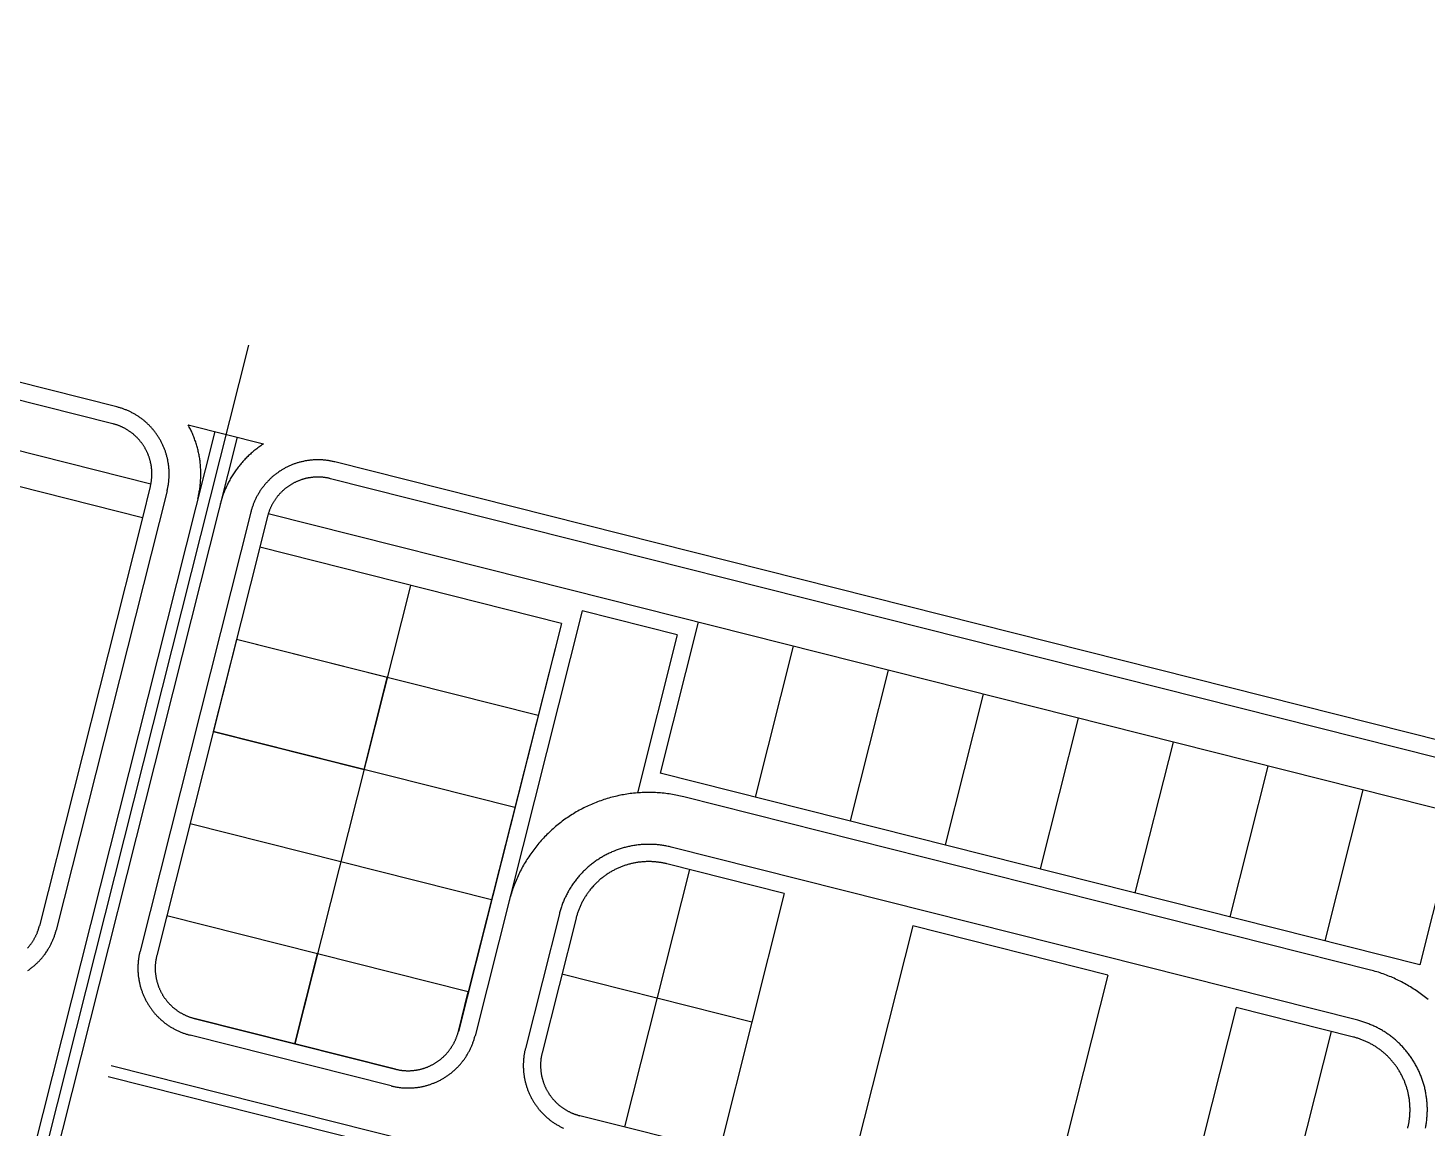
# Model space of a CAD drawing. Header units: metres. Extents: x 680594 to 684853, y 828874 to 830078.
# Drawn here: x 684480 to 684723, y 829152.8 to 829343.8 of the extents above; entities that cross this region are included whole.
import ezdxf

# ---------------------------------------------------------------- set-up
doc = ezdxf.new("R2010")
doc.units = ezdxf.units.M
doc.layers.add('PLOT_LINES', color=7, linetype='Continuous')

msp = doc.modelspace()

# ---------------------------------------------------------------- linework, layer by layer
at = {"layer": 'PLOT_LINES'}
for points in [[(684495.4, 829278.03), (684234.66, 829343.83)], [(684495.4, 829278.03), (684234.66, 829343.83)], [(684494.67, 829275.13), (684233.93, 829340.92)], [(684518.22, 829288.78), (684469.98, 829097.58)], [(684501.3, 829264.62), (684443.12, 829279.3)], [(684504.1, 829263.46), (684504.13, 829263.6), (684504.16, 829263.73), (684504.2, 829263.87), (684504.22, 829264.01), (684504.25, 829264.14), (684504.28, 829264.28), (684504.3, 829264.42), (684504.32, 829264.56), (684504.34, 829264.7), (684504.36, 829264.83), (684504.38, 829264.97), (684504.4, 829265.11), (684504.41, 829265.25), (684504.42, 829265.39), (684504.43, 829265.53), (684504.44, 829265.67), (684504.45, 829265.81), (684504.46, 829265.95), (684504.46, 829266.09), (684504.46, 829266.23), (684504.46, 829266.37), (684504.46, 829266.5), (684504.46, 829266.64), (684504.46, 829266.78), (684504.45, 829266.92), (684504.45, 829267.06), (684504.44, 829267.2), (684504.43, 829267.34), (684504.42, 829267.48), (684504.4, 829267.62), (684504.39, 829267.76), (684504.37, 829267.9), (684504.35, 829268.04), (684504.33, 829268.17), (684504.31, 829268.31), (684504.29, 829268.45), (684504.26, 829268.59), (684504.24, 829268.72), (684504.21, 829268.86), (684504.18, 829269), (684504.15, 829269.13), (684504.12, 829269.27), (684504.08, 829269.4), (684504.05, 829269.54), (684504.01, 829269.67), (684503.97, 829269.81), (684503.93, 829269.94), (684503.89, 829270.07), (684503.84, 829270.21), (684503.8, 829270.34), (684503.75, 829270.47), (684503.7, 829270.6), (684503.65, 829270.73), (684503.6, 829270.86), (684503.55, 829270.99), (684503.5, 829271.12), (684503.44, 829271.25), (684503.38, 829271.38), (684503.33, 829271.5), (684503.26, 829271.63), (684503.2, 829271.75), (684503.14, 829271.88), (684503.08, 829272), (684503.01, 829272.13), (684502.94, 829272.25), (684502.87, 829272.37), (684502.8, 829272.49), (684502.73, 829272.61), (684502.66, 829272.73), (684502.58, 829272.85), (684502.51, 829272.96), (684502.43, 829273.08), (684502.35, 829273.2), (684502.27, 829273.31), (684502.19, 829273.43), (684502.11, 829273.54), (684502.03, 829273.65), (684501.94, 829273.76), (684501.86, 829273.87), (684501.77, 829273.98), (684501.68, 829274.09), (684501.59, 829274.19), (684501.5, 829274.3), (684501.4, 829274.4), (684501.31, 829274.51), (684501.22, 829274.61), (684501.12, 829274.71), (684501.02, 829274.81), (684500.92, 829274.91), (684500.82, 829275.01), (684500.72, 829275.1), (684500.62, 829275.2), (684500.52, 829275.29), (684500.42, 829275.39), (684500.31, 829275.48), (684500.2, 829275.57), (684500.1, 829275.66), (684499.99, 829275.75), (684499.88, 829275.83), (684499.77, 829275.92), (684499.66, 829276), (684499.55, 829276.09), (684499.43, 829276.17), (684499.32, 829276.25), (684499.2, 829276.33), (684499.09, 829276.41), (684498.97, 829276.48), (684498.85, 829276.56), (684498.73, 829276.63), (684498.61, 829276.7), (684498.49, 829276.77), (684498.37, 829276.84), (684498.25, 829276.91), (684498.13, 829276.98), (684498, 829277.04), (684497.88, 829277.11), (684497.76, 829277.17), (684497.63, 829277.23), (684497.5, 829277.29), (684497.38, 829277.35), (684497.25, 829277.4), (684497.12, 829277.46), (684496.99, 829277.51), (684496.86, 829277.56), (684496.73, 829277.61), (684496.6, 829277.66), (684496.47, 829277.71), (684496.34, 829277.76), (684496.21, 829277.8), (684496.07, 829277.84), (684495.94, 829277.89), (684495.8, 829277.92), (684495.67, 829277.96), (684495.54, 829278), (684495.4, 829278.03)], [(684501.19, 829264.2), (684501.22, 829264.3), (684501.24, 829264.4), (684501.26, 829264.5), (684501.28, 829264.61), (684501.3, 829264.71), (684501.32, 829264.81), (684501.34, 829264.91), (684501.36, 829265.02), (684501.37, 829265.12), (684501.39, 829265.23), (684501.4, 829265.33), (684501.41, 829265.43), (684501.42, 829265.54), (684501.43, 829265.64), (684501.44, 829265.75), (684501.45, 829265.85), (684501.45, 829265.95), (684501.46, 829266.06), (684501.46, 829266.16), (684501.46, 829266.27), (684501.46, 829266.37), (684501.46, 829266.48), (684501.46, 829266.58), (684501.46, 829266.69), (684501.46, 829266.79), (684501.45, 829266.9), (684501.44, 829267), (684501.44, 829267.11), (684501.43, 829267.21), (684501.42, 829267.31), (684501.41, 829267.42), (684501.39, 829267.52), (684501.38, 829267.63), (684501.37, 829267.73), (684501.35, 829267.83), (684501.33, 829267.94), (684501.31, 829268.04), (684501.29, 829268.14), (684501.27, 829268.25), (684501.25, 829268.35), (684501.23, 829268.45), (684501.2, 829268.55), (684501.18, 829268.65), (684501.15, 829268.75), (684501.12, 829268.86), (684501.09, 829268.96), (684501.06, 829269.06), (684501.03, 829269.16), (684501, 829269.26), (684500.97, 829269.35), (684500.93, 829269.45), (684500.89, 829269.55), (684500.86, 829269.65), (684500.82, 829269.75), (684500.78, 829269.84), (684500.74, 829269.94), (684500.7, 829270.04), (684500.65, 829270.13), (684500.61, 829270.23), (684500.56, 829270.32), (684500.52, 829270.42), (684500.47, 829270.51), (684500.42, 829270.6), (684500.37, 829270.69), (684500.32, 829270.79), (684500.27, 829270.88), (684500.22, 829270.97), (684500.17, 829271.06), (684500.11, 829271.15), (684500.05, 829271.24), (684500, 829271.32), (684499.94, 829271.41), (684499.88, 829271.5), (684499.82, 829271.58), (684499.76, 829271.67), (684499.7, 829271.75), (684499.64, 829271.84), (684499.57, 829271.92), (684499.51, 829272), (684499.44, 829272.08), (684499.38, 829272.16), (684499.31, 829272.24), (684499.24, 829272.32), (684499.17, 829272.4), (684499.1, 829272.48), (684499.03, 829272.56), (684498.96, 829272.63), (684498.88, 829272.71), (684498.81, 829272.78), (684498.73, 829272.86), (684498.66, 829272.93), (684498.58, 829273), (684498.51, 829273.07), (684498.43, 829273.14), (684498.35, 829273.21), (684498.27, 829273.28), (684498.19, 829273.34), (684498.11, 829273.41), (684498.03, 829273.48), (684497.94, 829273.54), (684497.86, 829273.6), (684497.78, 829273.67), (684497.69, 829273.73), (684497.6, 829273.79), (684497.52, 829273.85), (684497.43, 829273.9), (684497.34, 829273.96), (684497.26, 829274.02), (684497.17, 829274.07), (684497.08, 829274.13), (684496.99, 829274.18), (684496.9, 829274.23), (684496.8, 829274.28), (684496.71, 829274.33), (684496.62, 829274.38), (684496.53, 829274.43), (684496.43, 829274.48), (684496.34, 829274.52), (684496.24, 829274.57), (684496.15, 829274.61), (684496.05, 829274.65), (684495.96, 829274.69), (684495.86, 829274.73), (684495.76, 829274.77), (684495.66, 829274.81), (684495.57, 829274.85), (684495.47, 829274.88), (684495.37, 829274.92), (684495.27, 829274.95), (684495.17, 829274.98), (684495.07, 829275.01), (684494.97, 829275.04), (684494.87, 829275.07), (684494.77, 829275.1), (684494.67, 829275.13)], [(684512.37, 829273.75), (684470.86, 829109.25)], [(684516.25, 829272.77), (684474.74, 829108.28)], [(684507.75, 829274.92), (684520.86, 829271.61)], [(684509.43, 829262.12), (684509.48, 829262.32), (684509.53, 829262.52), (684509.57, 829262.72), (684509.62, 829262.92), (684509.66, 829263.13), (684509.69, 829263.33), (684509.73, 829263.53), (684509.76, 829263.74), (684509.79, 829263.94), (684509.82, 829264.15), (684509.84, 829264.35), (684509.87, 829264.56), (684509.89, 829264.76), (684509.91, 829264.97), (684509.92, 829265.17), (684509.93, 829265.38), (684509.95, 829265.59), (684509.95, 829265.79), (684509.96, 829266), (684509.96, 829266.21), (684509.96, 829266.41), (684509.96, 829266.62), (684509.96, 829266.83), (684509.95, 829267.03), (684509.94, 829267.24), (684509.93, 829267.44), (684509.92, 829267.65), (684509.9, 829267.86), (684509.89, 829268.06), (684509.86, 829268.27), (684509.84, 829268.47), (684509.82, 829268.68), (684509.79, 829268.88), (684509.76, 829269.09), (684509.72, 829269.29), (684509.69, 829269.49), (684509.65, 829269.7), (684509.61, 829269.9), (684509.57, 829270.1), (684509.52, 829270.3), (684509.48, 829270.51), (684509.43, 829270.71), (684509.37, 829270.91), (684509.32, 829271.11), (684509.26, 829271.3), (684509.2, 829271.5), (684509.14, 829271.7), (684509.08, 829271.9), (684509.01, 829272.09), (684508.94, 829272.29), (684508.87, 829272.48), (684508.8, 829272.67), (684508.73, 829272.87), (684508.65, 829273.06), (684508.57, 829273.25), (684508.49, 829273.44), (684508.4, 829273.63), (684508.32, 829273.81), (684508.23, 829274), (684508.14, 829274.19), (684508.04, 829274.37), (684507.95, 829274.55), (684507.85, 829274.74), (684507.75, 829274.92)], [(684507.75, 829274.92), (684520.86, 829271.61)], [(684499.83, 829258.81), (684447.47, 829272.02)], [(684520.86, 829271.61), (684520.69, 829271.5), (684520.52, 829271.38), (684520.35, 829271.27), (684520.18, 829271.15), (684520.01, 829271.03), (684519.84, 829270.91), (684519.68, 829270.78), (684519.52, 829270.66), (684519.35, 829270.53), (684519.19, 829270.4), (684519.03, 829270.27), (684518.88, 829270.13), (684518.72, 829270), (684518.57, 829269.86), (684518.41, 829269.72), (684518.26, 829269.58), (684518.11, 829269.44), (684517.97, 829269.29), (684517.82, 829269.15), (684517.67, 829269), (684517.53, 829268.85), (684517.39, 829268.7), (684517.25, 829268.54), (684517.12, 829268.39), (684516.98, 829268.23), (684516.85, 829268.07), (684516.72, 829267.92), (684516.59, 829267.75), (684516.46, 829267.59), (684516.33, 829267.43), (684516.21, 829267.26), (684516.09, 829267.1), (684515.97, 829266.93), (684515.85, 829266.76), (684515.73, 829266.59), (684515.62, 829266.41), (684515.51, 829266.24), (684515.4, 829266.07), (684515.29, 829265.89), (684515.18, 829265.71), (684515.08, 829265.53), (684514.98, 829265.35), (684514.88, 829265.17), (684514.78, 829264.99), (684514.69, 829264.81), (684514.6, 829264.62), (684514.51, 829264.44), (684514.42, 829264.25), (684514.33, 829264.06), (684514.25, 829263.87), (684514.17, 829263.68), (684514.09, 829263.49), (684514.01, 829263.3), (684513.93, 829263.11), (684513.86, 829262.91), (684513.79, 829262.72), (684513.72, 829262.52), (684513.66, 829262.33), (684513.59, 829262.13), (684513.53, 829261.93), (684513.47, 829261.74), (684513.42, 829261.54), (684513.36, 829261.34), (684513.31, 829261.14)], [(684533.22, 829268.49), (684533.08, 829268.53), (684532.94, 829268.56), (684532.8, 829268.59), (684532.67, 829268.62), (684532.53, 829268.64), (684532.39, 829268.67), (684532.25, 829268.69), (684532.11, 829268.72), (684531.97, 829268.74), (684531.83, 829268.76), (684531.69, 829268.77), (684531.55, 829268.79), (684531.41, 829268.8), (684531.27, 829268.82), (684531.13, 829268.83), (684530.99, 829268.84), (684530.85, 829268.84), (684530.71, 829268.85), (684530.57, 829268.85), (684530.43, 829268.86), (684530.29, 829268.86), (684530.15, 829268.86), (684530.01, 829268.85), (684529.87, 829268.85), (684529.73, 829268.84), (684529.59, 829268.84), (684529.45, 829268.83), (684529.31, 829268.82), (684529.17, 829268.81), (684529.03, 829268.79), (684528.89, 829268.78), (684528.75, 829268.76), (684528.61, 829268.74), (684528.47, 829268.72), (684528.33, 829268.7), (684528.19, 829268.67), (684528.05, 829268.65), (684527.92, 829268.62), (684527.78, 829268.59), (684527.64, 829268.56), (684527.5, 829268.53), (684527.37, 829268.5), (684527.23, 829268.46), (684527.09, 829268.43), (684526.96, 829268.39), (684526.82, 829268.35), (684526.69, 829268.31), (684526.56, 829268.26), (684526.42, 829268.22), (684526.29, 829268.17), (684526.16, 829268.13), (684526.03, 829268.08), (684525.89, 829268.03), (684525.76, 829267.97), (684525.63, 829267.92), (684525.5, 829267.87), (684525.38, 829267.81), (684525.25, 829267.75), (684525.12, 829267.69), (684524.99, 829267.63), (684524.87, 829267.57), (684524.74, 829267.5), (684524.62, 829267.44), (684524.49, 829267.37), (684524.37, 829267.3), (684524.25, 829267.23), (684524.13, 829267.16), (684524.01, 829267.09), (684523.89, 829267.01), (684523.77, 829266.94), (684523.65, 829266.86), (684523.53, 829266.78), (684523.42, 829266.7), (684523.3, 829266.62), (684523.19, 829266.54), (684523.08, 829266.46), (684522.97, 829266.37), (684522.85, 829266.28), (684522.74, 829266.2), (684522.64, 829266.11), (684522.53, 829266.02), (684522.42, 829265.93), (684522.31, 829265.83), (684522.21, 829265.74), (684522.11, 829265.64), (684522, 829265.55), (684521.9, 829265.45), (684521.8, 829265.35), (684521.7, 829265.25), (684521.61, 829265.15), (684521.51, 829265.05), (684521.41, 829264.94), (684521.32, 829264.84), (684521.23, 829264.73), (684521.13, 829264.63), (684521.04, 829264.52), (684520.96, 829264.41), (684520.87, 829264.3), (684520.78, 829264.19), (684520.7, 829264.08), (684520.61, 829263.97), (684520.53, 829263.85), (684520.45, 829263.74), (684520.37, 829263.62), (684520.29, 829263.5), (684520.21, 829263.39), (684520.14, 829263.27), (684520.06, 829263.15), (684519.99, 829263.03), (684519.92, 829262.91), (684519.85, 829262.79), (684519.78, 829262.66), (684519.71, 829262.54), (684519.64, 829262.42), (684519.58, 829262.29), (684519.52, 829262.16), (684519.46, 829262.04), (684519.4, 829261.91), (684519.34, 829261.78), (684519.28, 829261.65), (684519.22, 829261.53), (684519.17, 829261.4), (684519.12, 829261.26), (684519.07, 829261.13), (684519.02, 829261), (684518.97, 829260.87), (684518.92, 829260.74), (684518.88, 829260.6), (684518.84, 829260.47), (684518.79, 829260.34), (684518.75, 829260.2), (684518.72, 829260.07), (684518.68, 829259.93), (684518.64, 829259.79)], [(684793.96, 829202.7), (684533.22, 829268.49)], [(684793.96, 829202.7), (684533.22, 829268.49)], [(684532.48, 829265.58), (684532.38, 829265.61), (684532.28, 829265.63), (684532.17, 829265.66), (684532.07, 829265.68), (684531.97, 829265.7), (684531.86, 829265.72), (684531.76, 829265.73), (684531.65, 829265.75), (684531.55, 829265.77), (684531.45, 829265.78), (684531.34, 829265.79), (684531.24, 829265.81), (684531.13, 829265.82), (684531.03, 829265.83), (684530.92, 829265.83), (684530.82, 829265.84), (684530.71, 829265.85), (684530.6, 829265.85), (684530.5, 829265.85), (684530.39, 829265.86), (684530.29, 829265.86), (684530.18, 829265.86), (684530.08, 829265.85), (684529.97, 829265.85), (684529.87, 829265.85), (684529.76, 829265.84), (684529.66, 829265.84), (684529.55, 829265.83), (684529.45, 829265.82), (684529.34, 829265.81), (684529.24, 829265.8), (684529.13, 829265.78), (684529.03, 829265.77), (684528.92, 829265.75), (684528.82, 829265.74), (684528.71, 829265.72), (684528.61, 829265.7), (684528.51, 829265.68), (684528.4, 829265.66), (684528.3, 829265.64), (684528.2, 829265.61), (684528.09, 829265.59), (684527.99, 829265.56), (684527.89, 829265.53), (684527.79, 829265.51), (684527.69, 829265.48), (684527.59, 829265.45), (684527.49, 829265.41), (684527.39, 829265.38), (684527.29, 829265.35), (684527.19, 829265.31), (684527.09, 829265.27), (684526.99, 829265.23), (684526.89, 829265.2), (684526.79, 829265.16), (684526.7, 829265.11), (684526.6, 829265.07), (684526.51, 829265.03), (684526.41, 829264.98), (684526.31, 829264.94), (684526.22, 829264.89), (684526.13, 829264.84), (684526.03, 829264.79), (684525.94, 829264.74), (684525.85, 829264.69), (684525.76, 829264.64), (684525.67, 829264.58), (684525.58, 829264.53), (684525.49, 829264.47), (684525.4, 829264.42), (684525.31, 829264.36), (684525.22, 829264.3), (684525.13, 829264.24), (684525.05, 829264.18), (684524.96, 829264.12), (684524.88, 829264.06), (684524.79, 829263.99), (684524.71, 829263.93), (684524.63, 829263.86), (684524.55, 829263.79), (684524.47, 829263.73), (684524.39, 829263.66), (684524.31, 829263.59), (684524.23, 829263.52), (684524.15, 829263.45), (684524.07, 829263.37), (684524, 829263.3), (684523.92, 829263.23), (684523.85, 829263.15), (684523.77, 829263.08), (684523.7, 829263), (684523.63, 829262.92), (684523.56, 829262.84), (684523.49, 829262.76), (684523.42, 829262.68), (684523.35, 829262.6), (684523.29, 829262.52), (684523.22, 829262.44), (684523.16, 829262.36), (684523.09, 829262.27), (684523.03, 829262.19), (684522.97, 829262.1), (684522.91, 829262.02), (684522.85, 829261.93), (684522.79, 829261.84), (684522.73, 829261.75), (684522.67, 829261.67), (684522.62, 829261.58), (684522.56, 829261.49), (684522.51, 829261.4), (684522.45, 829261.3), (684522.4, 829261.21), (684522.35, 829261.12), (684522.3, 829261.03), (684522.25, 829260.93), (684522.21, 829260.84), (684522.16, 829260.74), (684522.12, 829260.65), (684522.07, 829260.55), (684522.03, 829260.46), (684521.99, 829260.36), (684521.95, 829260.26), (684521.91, 829260.16), (684521.87, 829260.06), (684521.83, 829259.97), (684521.8, 829259.87), (684521.76, 829259.77), (684521.73, 829259.67), (684521.7, 829259.57), (684521.67, 829259.47), (684521.64, 829259.36), (684521.61, 829259.26), (684521.58, 829259.16), (684521.55, 829259.06)], [(684793.22, 829199.79), (684532.48, 829265.58)], [(684504.1, 829263.46), (684484.86, 829187.2)], [(684501.19, 829264.2), (684499.83, 829258.81)], [(684499.83, 829258.81), (684481.95, 829187.93)], [(684518.64, 829259.79), (684499.4, 829183.53)], [(684521.55, 829259.06), (684520.19, 829253.67)], [(684574.02, 829246.27), (684521.66, 829259.49)], [(684520.19, 829253.67), (684502.31, 829182.8)], [(684572.55, 829240.46), (684520.19, 829253.67)], [(684572.55, 829240.46), (684520.19, 829253.67)], [(684546.37, 829247.06), (684526.29, 829167.46)], [(684546.37, 829247.06), (684526.29, 829167.46)], [(684741.68, 829203.97), (684574.02, 829246.27)], [(684576.19, 829242.63), (684557.58, 829168.85)], [(684592.68, 829238.47), (684576.19, 829242.63)], [(684572.55, 829240.46), (684554.67, 829169.58)], [(684572.55, 829240.46), (684556.4, 829176.46)], [(684596.32, 829240.65), (684589.71, 829214.47)], [(684516.16, 829237.67), (684512.12, 829221.67)], [(684568.51, 829224.46), (684516.16, 829237.67)], [(684542.33, 829231.06), (684516.16, 829237.67)], [(684592.68, 829238.47), (684585.75, 829211.02)], [(684612.8, 829236.49), (684606.2, 829210.31)], [(684629.29, 829232.33), (684622.68, 829206.15)], [(684538.3, 829215.07), (684542.33, 829231.06)], [(684645.77, 829228.17), (684639.16, 829201.99)], [(684564.48, 829208.46), (684512.12, 829221.67)], [(684512.12, 829221.67), (684538.3, 829215.07)], [(684662.25, 829224.01), (684655.65, 829197.83)], [(684678.74, 829219.85), (684672.13, 829193.67)], [(684721.58, 829181.19), (684589.71, 829214.47)], [(684695.22, 829215.69), (684688.61, 829189.51)], [(684593.83, 829210.33), (684593.54, 829210.41), (684593.26, 829210.47), (684592.97, 829210.54), (684592.69, 829210.6), (684592.4, 829210.65), (684592.11, 829210.7), (684591.82, 829210.75), (684591.53, 829210.8), (684591.24, 829210.84), (684590.95, 829210.88), (684590.66, 829210.92), (684590.37, 829210.95), (684590.08, 829210.98), (684589.79, 829211.01), (684589.49, 829211.03), (684589.2, 829211.05), (684588.91, 829211.07), (684588.62, 829211.08), (684588.32, 829211.09), (684588.03, 829211.09), (684587.74, 829211.09), (684587.44, 829211.09), (684587.15, 829211.09), (684586.86, 829211.08), (684586.56, 829211.07), (684586.27, 829211.05), (684585.98, 829211.03), (684585.69, 829211.01), (684585.4, 829210.99), (684585.1, 829210.96), (684584.81, 829210.93), (684584.52, 829210.89), (684584.23, 829210.85), (684583.94, 829210.81), (684583.65, 829210.76), (684583.36, 829210.71), (684583.07, 829210.66), (684582.79, 829210.61), (684582.5, 829210.55), (684582.21, 829210.48), (684581.93, 829210.42), (684581.64, 829210.35), (684581.36, 829210.27), (684581.08, 829210.2), (684580.79, 829210.12), (684580.51, 829210.04), (684580.23, 829209.95), (684579.95, 829209.86), (684579.68, 829209.77), (684579.4, 829209.67), (684579.12, 829209.57), (684578.85, 829209.47), (684578.58, 829209.37), (684578.3, 829209.26), (684578.03, 829209.15), (684577.76, 829209.03), (684577.49, 829208.91), (684577.23, 829208.79), (684576.96, 829208.67), (684576.7, 829208.54), (684576.44, 829208.41), (684576.18, 829208.27), (684575.92, 829208.14), (684575.66, 829208), (684575.4, 829207.85), (684575.15, 829207.71), (684574.9, 829207.56), (684574.65, 829207.41), (684574.4, 829207.25), (684574.15, 829207.1), (684573.9, 829206.94), (684573.66, 829206.77), (684573.42, 829206.61), (684573.18, 829206.44), (684572.94, 829206.27), (684572.71, 829206.09), (684572.47, 829205.91), (684572.24, 829205.73), (684572.01, 829205.55), (684571.79, 829205.37), (684571.56, 829205.18), (684571.34, 829204.99), (684571.12, 829204.79), (684570.9, 829204.6), (684570.68, 829204.4), (684570.47, 829204.2), (684570.26, 829204), (684570.05, 829203.79), (684569.85, 829203.58), (684569.64, 829203.37), (684569.44, 829203.16), (684569.24, 829202.94), (684569.05, 829202.73), (684568.85, 829202.51), (684568.66, 829202.28), (684568.47, 829202.06), (684568.29, 829201.83), (684568.1, 829201.6), (684567.92, 829201.37), (684567.75, 829201.14), (684567.57, 829200.9), (684567.4, 829200.67), (684567.23, 829200.43), (684567.06, 829200.19), (684566.9, 829199.94), (684566.74, 829199.7), (684566.58, 829199.45), (684566.42, 829199.2), (684566.27, 829198.95), (684566.12, 829198.7), (684565.98, 829198.45), (684565.83, 829198.19), (684565.69, 829197.93), (684565.56, 829197.68), (684565.42, 829197.41), (684565.29, 829197.15), (684565.16, 829196.89), (684565.04, 829196.62), (684564.92, 829196.36), (684564.8, 829196.09), (684564.68, 829195.82), (684564.57, 829195.55), (684564.46, 829195.28), (684564.35, 829195), (684564.25, 829194.73), (684564.15, 829194.45), (684564.05, 829194.18), (684563.96, 829193.9), (684563.87, 829193.62), (684563.78, 829193.34), (684563.7, 829193.06), (684563.62, 829192.78), (684563.54, 829192.5), (684563.47, 829192.21)], [(684713.01, 829180.26), (684593.83, 829210.33)], [(684711.7, 829211.53), (684705.1, 829185.35)], [(684728.19, 829207.37), (684721.58, 829181.19)], [(684560.44, 829192.46), (684508.08, 829205.67)], [(684591.63, 829201.61), (684591.44, 829201.65), (684591.26, 829201.7), (684591.08, 829201.74), (684590.89, 829201.77), (684590.71, 829201.81), (684590.53, 829201.85), (684590.34, 829201.88), (684590.16, 829201.91), (684589.97, 829201.93), (684589.78, 829201.96), (684589.6, 829201.98), (684589.41, 829202), (684589.23, 829202.02), (684589.04, 829202.04), (684588.85, 829202.05), (684588.66, 829202.07), (684588.48, 829202.08), (684588.29, 829202.08), (684588.1, 829202.09), (684587.92, 829202.09), (684587.73, 829202.09), (684587.54, 829202.09), (684587.35, 829202.09), (684587.17, 829202.09), (684586.98, 829202.08), (684586.79, 829202.07), (684586.6, 829202.06), (684586.42, 829202.04), (684586.23, 829202.03), (684586.04, 829202.01), (684585.86, 829201.99), (684585.67, 829201.96), (684585.48, 829201.94), (684585.3, 829201.91), (684585.11, 829201.88), (684584.93, 829201.85), (684584.74, 829201.82), (684584.56, 829201.78), (684584.38, 829201.74), (684584.19, 829201.7), (684584.01, 829201.66), (684583.83, 829201.62), (684583.65, 829201.57), (684583.47, 829201.52), (684583.28, 829201.47), (684583.1, 829201.42), (684582.93, 829201.36), (684582.75, 829201.31), (684582.57, 829201.25), (684582.39, 829201.18), (684582.22, 829201.12), (684582.04, 829201.06), (684581.86, 829200.99), (684581.69, 829200.92), (684581.52, 829200.85), (684581.34, 829200.77), (684581.17, 829200.7), (684581, 829200.62), (684580.83, 829200.54), (684580.66, 829200.46), (684580.5, 829200.38), (684580.33, 829200.29), (684580.16, 829200.2), (684580, 829200.11), (684579.83, 829200.02), (684579.67, 829199.93), (684579.51, 829199.83), (684579.35, 829199.74), (684579.19, 829199.64), (684579.03, 829199.54), (684578.87, 829199.43), (684578.72, 829199.33), (684578.56, 829199.22), (684578.41, 829199.11), (684578.26, 829199), (684578.11, 829198.89), (684577.96, 829198.78), (684577.81, 829198.66), (684577.66, 829198.55), (684577.52, 829198.43), (684577.38, 829198.31), (684577.23, 829198.19), (684577.09, 829198.06), (684576.95, 829197.94), (684576.81, 829197.81), (684576.68, 829197.68), (684576.54, 829197.55), (684576.41, 829197.42), (684576.28, 829197.29), (684576.15, 829197.15), (684576.02, 829197.02), (684575.89, 829196.88), (684575.77, 829196.74), (684575.64, 829196.6), (684575.52, 829196.46), (684575.4, 829196.31), (684575.28, 829196.17), (684575.16, 829196.02), (684575.05, 829195.87), (684574.93, 829195.72), (684574.82, 829195.57), (684574.71, 829195.42), (684574.6, 829195.27), (684574.5, 829195.11), (684574.39, 829194.96), (684574.29, 829194.8), (684574.19, 829194.64), (684574.09, 829194.48), (684573.99, 829194.32), (684573.89, 829194.16), (684573.8, 829194), (684573.71, 829193.84), (684573.62, 829193.67), (684573.53, 829193.51), (684573.45, 829193.34), (684573.36, 829193.17), (684573.28, 829193), (684573.2, 829192.83), (684573.12, 829192.66), (684573.05, 829192.49), (684572.97, 829192.32), (684572.9, 829192.15), (684572.83, 829191.97), (684572.76, 829191.8), (684572.7, 829191.62), (684572.63, 829191.45), (684572.57, 829191.27), (684572.51, 829191.09), (684572.45, 829190.91), (684572.4, 829190.73), (684572.35, 829190.55), (684572.29, 829190.37), (684572.24, 829190.19), (684572.2, 829190.01)], [(684710.8, 829171.54), (684591.63, 829201.61)], [(684590.89, 829198.7), (684590.74, 829198.74), (684590.6, 829198.77), (684590.45, 829198.8), (684590.3, 829198.83), (684590.15, 829198.86), (684590, 829198.89), (684589.85, 829198.92), (684589.7, 829198.94), (684589.55, 829198.96), (684589.4, 829198.99), (684589.24, 829199), (684589.09, 829199.02), (684588.94, 829199.04), (684588.79, 829199.05), (684588.64, 829199.06), (684588.49, 829199.07), (684588.33, 829199.08), (684588.18, 829199.09), (684588.03, 829199.09), (684587.88, 829199.09), (684587.72, 829199.09), (684587.57, 829199.09), (684587.42, 829199.09), (684587.27, 829199.09), (684587.12, 829199.08), (684586.96, 829199.07), (684586.81, 829199.06), (684586.66, 829199.05), (684586.51, 829199.04), (684586.36, 829199.02), (684586.2, 829199.01), (684586.05, 829198.99), (684585.9, 829198.97), (684585.75, 829198.95), (684585.6, 829198.92), (684585.45, 829198.9), (684585.3, 829198.87), (684585.15, 829198.84), (684585, 829198.81), (684584.85, 829198.78), (684584.7, 829198.74), (684584.56, 829198.71), (684584.41, 829198.67), (684584.26, 829198.63), (684584.11, 829198.59), (684583.97, 829198.54), (684583.82, 829198.5), (684583.68, 829198.45), (684583.53, 829198.41), (684583.39, 829198.36), (684583.25, 829198.3), (684583.1, 829198.25), (684582.96, 829198.2), (684582.82, 829198.14), (684582.68, 829198.08), (684582.54, 829198.02), (684582.4, 829197.96), (684582.26, 829197.9), (684582.12, 829197.83), (684581.98, 829197.77), (684581.85, 829197.7), (684581.71, 829197.63), (684581.58, 829197.56), (684581.44, 829197.48), (684581.31, 829197.41), (684581.18, 829197.33), (684581.05, 829197.26), (684580.92, 829197.18), (684580.79, 829197.1), (684580.66, 829197.02), (684580.53, 829196.93), (684580.41, 829196.85), (684580.28, 829196.76), (684580.16, 829196.67), (684580.03, 829196.58), (684579.91, 829196.49), (684579.79, 829196.4), (684579.67, 829196.31), (684579.55, 829196.21), (684579.43, 829196.12), (684579.31, 829196.02), (684579.2, 829195.92), (684579.08, 829195.82), (684578.97, 829195.72), (684578.86, 829195.61), (684578.75, 829195.51), (684578.64, 829195.4), (684578.53, 829195.3), (684578.42, 829195.19), (684578.32, 829195.08), (684578.21, 829194.97), (684578.11, 829194.86), (684578.01, 829194.74), (684577.9, 829194.63), (684577.81, 829194.51), (684577.71, 829194.4), (684577.61, 829194.28), (684577.52, 829194.16), (684577.42, 829194.04), (684577.33, 829193.92), (684577.24, 829193.8), (684577.15, 829193.67), (684577.06, 829193.55), (684576.97, 829193.42), (684576.89, 829193.3), (684576.8, 829193.17), (684576.72, 829193.04), (684576.64, 829192.91), (684576.56, 829192.78), (684576.49, 829192.65), (684576.41, 829192.52), (684576.33, 829192.39), (684576.26, 829192.25), (684576.19, 829192.12), (684576.12, 829191.98), (684576.05, 829191.84), (684575.99, 829191.71), (684575.92, 829191.57), (684575.86, 829191.43), (684575.8, 829191.29), (684575.74, 829191.15), (684575.68, 829191.01), (684575.62, 829190.87), (684575.57, 829190.73), (684575.51, 829190.59), (684575.46, 829190.44), (684575.41, 829190.3), (684575.36, 829190.15), (684575.31, 829190.01), (684575.27, 829189.86), (684575.23, 829189.72), (684575.18, 829189.57), (684575.14, 829189.42), (684575.11, 829189.28)], [(684594.77, 829197.72), (684583.49, 829153.03)], [(684611.25, 829193.56), (684590.89, 829198.7)], [(684611.25, 829193.56), (684599.98, 829148.87)], [(684479.89, 829184.09), (684479.96, 829184.17), (684480.03, 829184.25), (684480.1, 829184.33), (684480.17, 829184.41), (684480.23, 829184.49), (684480.3, 829184.57), (684480.36, 829184.66), (684480.42, 829184.74), (684480.49, 829184.82), (684480.55, 829184.91), (684480.61, 829185), (684480.67, 829185.08), (684480.73, 829185.17), (684480.78, 829185.26), (684480.84, 829185.34), (684480.89, 829185.43), (684480.95, 829185.52), (684481, 829185.61), (684481.05, 829185.7), (684481.1, 829185.8), (684481.15, 829185.89), (684481.2, 829185.98), (684481.25, 829186.07), (684481.3, 829186.17), (684481.34, 829186.26), (684481.39, 829186.36), (684481.43, 829186.45), (684481.47, 829186.55), (684481.52, 829186.64), (684481.56, 829186.74), (684481.59, 829186.84), (684481.63, 829186.94), (684481.67, 829187.03), (684481.7, 829187.13), (684481.74, 829187.23), (684481.77, 829187.33), (684481.8, 829187.43), (684481.83, 829187.53), (684481.86, 829187.63), (684481.89, 829187.73), (684481.92, 829187.83), (684481.95, 829187.93)], [(684504.04, 829189.67), (684502.31, 829182.8)], [(684556.4, 829176.46), (684504.04, 829189.67)], [(684530.22, 829183.07), (684504.04, 829189.67)], [(684556.4, 829176.46), (684504.04, 829189.67)], [(684572.2, 829190.01), (684566.3, 829166.65)], [(684575.11, 829189.28), (684569.21, 829165.91)], [(684633.55, 829187.93), (684622.28, 829143.24)], [(684667.41, 829179.39), (684633.55, 829187.93)], [(684479.9, 829180.17), (684480.02, 829180.25), (684480.13, 829180.33), (684480.25, 829180.41), (684480.36, 829180.49), (684480.47, 829180.57), (684480.58, 829180.66), (684480.69, 829180.74), (684480.8, 829180.83), (684480.91, 829180.92), (684481.01, 829181.01), (684481.12, 829181.1), (684481.22, 829181.19), (684481.33, 829181.29), (684481.43, 829181.38), (684481.53, 829181.48), (684481.63, 829181.58), (684481.73, 829181.68), (684481.83, 829181.77), (684481.93, 829181.88), (684482.02, 829181.98), (684482.12, 829182.08), (684482.21, 829182.18), (684482.3, 829182.29), (684482.39, 829182.4), (684482.48, 829182.5), (684482.57, 829182.61), (684482.66, 829182.72), (684482.74, 829182.83), (684482.83, 829182.94), (684482.91, 829183.05), (684482.99, 829183.17), (684483.07, 829183.28), (684483.15, 829183.4), (684483.23, 829183.51), (684483.3, 829183.63), (684483.38, 829183.75), (684483.45, 829183.87), (684483.52, 829183.99), (684483.6, 829184.11), (684483.67, 829184.23), (684483.73, 829184.35), (684483.8, 829184.47), (684483.86, 829184.6), (684483.93, 829184.72), (684483.99, 829184.84), (684484.05, 829184.97), (684484.11, 829185.1), (684484.17, 829185.22), (684484.23, 829185.35), (684484.28, 829185.48), (684484.33, 829185.61), (684484.39, 829185.74), (684484.44, 829185.87), (684484.49, 829186), (684484.53, 829186.13), (684484.58, 829186.26), (684484.62, 829186.39), (684484.67, 829186.53), (684484.71, 829186.66), (684484.75, 829186.79), (684484.78, 829186.93), (684484.82, 829187.06), (684484.86, 829187.2)], [(684499.4, 829183.53), (684499.37, 829183.39), (684499.33, 829183.26), (684499.3, 829183.12), (684499.28, 829182.98), (684499.25, 829182.85), (684499.22, 829182.71), (684499.2, 829182.57), (684499.18, 829182.44), (684499.16, 829182.3), (684499.14, 829182.16), (684499.12, 829182.02), (684499.1, 829181.88), (684499.09, 829181.74), (684499.08, 829181.6), (684499.07, 829181.46), (684499.06, 829181.32), (684499.05, 829181.19), (684499.04, 829181.05), (684499.04, 829180.91), (684499.04, 829180.77), (684499.04, 829180.63), (684499.04, 829180.49), (684499.04, 829180.35), (684499.04, 829180.21), (684499.05, 829180.07), (684499.05, 829179.93), (684499.06, 829179.79), (684499.07, 829179.65), (684499.08, 829179.51), (684499.1, 829179.37), (684499.11, 829179.23), (684499.13, 829179.1), (684499.15, 829178.96), (684499.17, 829178.82), (684499.19, 829178.68), (684499.21, 829178.54), (684499.24, 829178.41), (684499.26, 829178.27), (684499.29, 829178.13), (684499.32, 829178), (684499.35, 829177.86), (684499.38, 829177.72), (684499.42, 829177.59), (684499.45, 829177.45), (684499.49, 829177.32), (684499.53, 829177.18), (684499.57, 829177.05), (684499.61, 829176.92), (684499.66, 829176.78), (684499.7, 829176.65), (684499.75, 829176.52), (684499.8, 829176.39), (684499.84, 829176.26), (684499.9, 829176.13), (684499.95, 829176), (684500, 829175.87), (684500.06, 829175.74), (684500.12, 829175.62), (684500.17, 829175.49), (684500.23, 829175.36), (684500.3, 829175.24), (684500.36, 829175.11), (684500.42, 829174.99), (684500.49, 829174.87), (684500.56, 829174.74), (684500.63, 829174.62), (684500.7, 829174.5), (684500.77, 829174.38), (684500.84, 829174.26), (684500.91, 829174.14), (684500.99, 829174.03), (684501.07, 829173.91), (684501.15, 829173.8), (684501.23, 829173.68), (684501.31, 829173.57), (684501.39, 829173.45), (684501.47, 829173.34), (684501.56, 829173.23), (684501.64, 829173.12), (684501.73, 829173.01), (684501.82, 829172.91), (684501.91, 829172.8), (684502, 829172.69), (684502.09, 829172.59), (684502.19, 829172.49), (684502.28, 829172.38), (684502.38, 829172.28), (684502.48, 829172.18), (684502.58, 829172.08), (684502.67, 829171.98), (684502.78, 829171.89), (684502.88, 829171.79), (684502.98, 829171.7), (684503.08, 829171.61), (684503.19, 829171.51), (684503.3, 829171.42), (684503.4, 829171.33), (684503.51, 829171.24), (684503.62, 829171.16), (684503.73, 829171.07), (684503.84, 829170.99), (684503.95, 829170.91), (684504.07, 829170.82), (684504.18, 829170.74), (684504.3, 829170.66), (684504.41, 829170.59), (684504.53, 829170.51), (684504.65, 829170.43), (684504.77, 829170.36), (684504.89, 829170.29), (684505.01, 829170.22), (684505.13, 829170.15), (684505.25, 829170.08), (684505.37, 829170.01), (684505.49, 829169.95), (684505.62, 829169.88), (684505.74, 829169.82), (684505.87, 829169.76), (684506, 829169.7), (684506.12, 829169.64), (684506.25, 829169.59), (684506.38, 829169.53), (684506.51, 829169.48), (684506.64, 829169.43), (684506.77, 829169.38), (684506.9, 829169.33), (684507.03, 829169.28), (684507.16, 829169.24), (684507.29, 829169.19), (684507.43, 829169.15), (684507.56, 829169.11), (684507.69, 829169.07), (684507.83, 829169.03), (684507.96, 829168.99), (684508.1, 829168.96)], [(684502.31, 829182.8), (684502.28, 829182.69), (684502.26, 829182.59), (684502.24, 829182.49), (684502.22, 829182.39), (684502.2, 829182.28), (684502.18, 829182.18), (684502.16, 829182.08), (684502.14, 829181.97), (684502.13, 829181.87), (684502.11, 829181.77), (684502.1, 829181.66), (684502.09, 829181.56), (684502.08, 829181.46), (684502.07, 829181.35), (684502.06, 829181.25), (684502.05, 829181.14), (684502.05, 829181.04), (684502.04, 829180.93), (684502.04, 829180.83), (684502.04, 829180.72), (684502.04, 829180.62), (684502.04, 829180.51), (684502.04, 829180.41), (684502.04, 829180.3), (684502.04, 829180.2), (684502.05, 829180.1), (684502.06, 829179.99), (684502.06, 829179.89), (684502.07, 829179.78), (684502.08, 829179.68), (684502.09, 829179.57), (684502.11, 829179.47), (684502.12, 829179.37), (684502.13, 829179.26), (684502.15, 829179.16), (684502.17, 829179.06), (684502.19, 829178.95), (684502.21, 829178.85), (684502.23, 829178.75), (684502.25, 829178.64), (684502.27, 829178.54), (684502.3, 829178.44), (684502.32, 829178.34), (684502.35, 829178.24), (684502.38, 829178.14), (684502.41, 829178.04), (684502.44, 829177.94), (684502.47, 829177.84), (684502.5, 829177.74), (684502.53, 829177.64), (684502.57, 829177.54), (684502.61, 829177.44), (684502.64, 829177.34), (684502.68, 829177.25), (684502.72, 829177.15), (684502.76, 829177.05), (684502.8, 829176.96), (684502.85, 829176.86), (684502.89, 829176.77), (684502.93, 829176.67), (684502.98, 829176.58), (684503.03, 829176.48), (684503.08, 829176.39), (684503.13, 829176.3), (684503.18, 829176.21), (684503.23, 829176.12), (684503.28, 829176.02), (684503.33, 829175.93), (684503.39, 829175.85), (684503.44, 829175.76), (684503.5, 829175.67), (684503.56, 829175.58), (684503.62, 829175.49), (684503.68, 829175.41), (684503.74, 829175.32), (684503.8, 829175.24), (684503.86, 829175.16), (684503.93, 829175.07), (684503.99, 829174.99), (684504.06, 829174.91), (684504.12, 829174.83), (684504.19, 829174.75), (684504.26, 829174.67), (684504.33, 829174.59), (684504.4, 829174.51), (684504.47, 829174.44), (684504.54, 829174.36), (684504.62, 829174.28), (684504.69, 829174.21), (684504.76, 829174.14), (684504.84, 829174.06), (684504.92, 829173.99), (684504.99, 829173.92), (684505.07, 829173.85), (684505.15, 829173.78), (684505.23, 829173.72), (684505.31, 829173.65), (684505.39, 829173.58), (684505.47, 829173.52), (684505.56, 829173.45), (684505.64, 829173.39), (684505.72, 829173.33), (684505.81, 829173.27), (684505.89, 829173.21), (684505.98, 829173.15), (684506.07, 829173.09), (684506.16, 829173.03), (684506.24, 829172.97), (684506.33, 829172.92), (684506.42, 829172.86), (684506.51, 829172.81), (684506.6, 829172.76), (684506.7, 829172.71), (684506.79, 829172.66), (684506.88, 829172.61), (684506.97, 829172.56), (684507.07, 829172.52), (684507.16, 829172.47), (684507.26, 829172.43), (684507.35, 829172.38), (684507.45, 829172.34), (684507.54, 829172.3), (684507.64, 829172.26), (684507.74, 829172.22), (684507.83, 829172.18), (684507.93, 829172.14), (684508.03, 829172.11), (684508.13, 829172.07), (684508.23, 829172.04), (684508.33, 829172.01), (684508.43, 829171.98), (684508.53, 829171.95), (684508.63, 829171.92), (684508.73, 829171.89), (684508.83, 829171.87)], [(684530.22, 829183.07), (684526.29, 829167.46)], [(684526.29, 829167.46), (684530.22, 829183.07)], [(684556.4, 829176.46), (684530.22, 829183.07)], [(684605.62, 829171.21), (684572.65, 829179.53)], [(684667.41, 829179.39), (684656.13, 829134.7)], [(684723.01, 829175.13), (684722.79, 829175.31), (684722.57, 829175.5), (684722.34, 829175.68), (684722.11, 829175.86), (684721.88, 829176.03), (684721.64, 829176.21), (684721.41, 829176.38), (684721.17, 829176.54), (684720.93, 829176.71), (684720.69, 829176.87), (684720.44, 829177.03), (684720.2, 829177.19), (684719.95, 829177.34), (684719.7, 829177.49), (684719.45, 829177.64), (684719.2, 829177.78), (684718.95, 829177.92), (684718.69, 829178.06), (684718.43, 829178.2), (684718.17, 829178.33), (684717.91, 829178.46), (684717.65, 829178.59), (684717.39, 829178.71), (684717.12, 829178.83), (684716.86, 829178.95), (684716.59, 829179.06), (684716.32, 829179.17), (684716.05, 829179.28), (684715.78, 829179.39), (684715.51, 829179.49), (684715.23, 829179.59), (684714.96, 829179.68), (684714.68, 829179.78), (684714.41, 829179.87), (684714.13, 829179.95), (684713.85, 829180.03), (684713.57, 829180.11), (684713.29, 829180.19), (684713.01, 829180.26)], [(684554.67, 829169.58), (684556.4, 829176.46)], [(684689.71, 829173.76), (684678.43, 829129.07)], [(684710.07, 829168.63), (684689.71, 829173.76)], [(684543.74, 829163.06), (684508.83, 829171.87)], [(684508.83, 829171.87), (684526.29, 829167.46)], [(684722.57, 829152.83), (684722.61, 829153.02), (684722.64, 829153.2), (684722.67, 829153.38), (684722.7, 829153.57), (684722.73, 829153.75), (684722.75, 829153.93), (684722.78, 829154.12), (684722.8, 829154.3), (684722.82, 829154.49), (684722.83, 829154.67), (684722.85, 829154.86), (684722.86, 829155.05), (684722.87, 829155.23), (684722.88, 829155.42), (684722.88, 829155.6), (684722.89, 829155.79), (684722.89, 829155.98), (684722.89, 829156.16), (684722.89, 829156.35), (684722.88, 829156.53), (684722.87, 829156.72), (684722.87, 829156.91), (684722.85, 829157.09), (684722.84, 829157.28), (684722.83, 829157.46), (684722.81, 829157.65), (684722.79, 829157.83), (684722.76, 829158.02), (684722.74, 829158.2), (684722.71, 829158.39), (684722.69, 829158.57), (684722.65, 829158.76), (684722.62, 829158.94), (684722.59, 829159.12), (684722.55, 829159.3), (684722.51, 829159.49), (684722.47, 829159.67), (684722.43, 829159.85), (684722.38, 829160.03), (684722.33, 829160.21), (684722.28, 829160.39), (684722.23, 829160.57), (684722.18, 829160.75), (684722.12, 829160.92), (684722.06, 829161.1), (684722, 829161.28), (684721.94, 829161.45), (684721.88, 829161.63), (684721.81, 829161.8), (684721.74, 829161.97), (684721.67, 829162.15), (684721.6, 829162.32), (684721.53, 829162.49), (684721.45, 829162.66), (684721.37, 829162.83), (684721.29, 829162.99), (684721.21, 829163.16), (684721.12, 829163.33), (684721.04, 829163.49), (684720.95, 829163.66), (684720.86, 829163.82), (684720.77, 829163.98), (684720.68, 829164.14), (684720.58, 829164.3), (684720.48, 829164.46), (684720.38, 829164.62), (684720.28, 829164.78), (684720.18, 829164.93), (684720.08, 829165.09), (684719.97, 829165.24), (684719.86, 829165.39), (684719.75, 829165.54), (684719.64, 829165.69), (684719.53, 829165.84), (684719.41, 829165.98), (684719.29, 829166.13), (684719.18, 829166.27), (684719.06, 829166.41), (684718.93, 829166.55), (684718.81, 829166.69), (684718.69, 829166.83), (684718.56, 829166.97), (684718.43, 829167.1), (684718.3, 829167.24), (684718.17, 829167.37), (684718.04, 829167.5), (684717.9, 829167.63), (684717.77, 829167.76), (684717.63, 829167.88), (684717.49, 829168.01), (684717.35, 829168.13), (684717.21, 829168.25), (684717.07, 829168.37), (684716.92, 829168.49), (684716.78, 829168.6), (684716.63, 829168.72), (684716.48, 829168.83), (684716.33, 829168.94), (684716.18, 829169.05), (684716.03, 829169.16), (684715.87, 829169.26), (684715.72, 829169.36), (684715.56, 829169.47), (684715.41, 829169.57), (684715.25, 829169.66), (684715.09, 829169.76), (684714.93, 829169.86), (684714.77, 829169.95), (684714.61, 829170.04), (684714.44, 829170.13), (684714.28, 829170.21), (684714.11, 829170.3), (684713.94, 829170.38), (684713.78, 829170.46), (684713.61, 829170.54), (684713.44, 829170.62), (684713.27, 829170.7), (684713.1, 829170.77), (684712.93, 829170.84), (684712.75, 829170.91), (684712.58, 829170.98), (684712.4, 829171.04), (684712.23, 829171.1), (684712.05, 829171.17), (684711.88, 829171.22), (684711.7, 829171.28), (684711.52, 829171.34), (684711.34, 829171.39), (684711.16, 829171.44), (684710.99, 829171.49), (684710.8, 829171.54)], [(684543, 829160.15), (684508.1, 829168.96)], [(684543, 829160.15), (684543.14, 829160.12), (684543.28, 829160.08), (684543.41, 829160.05), (684543.55, 829160.03), (684543.69, 829160), (684543.82, 829159.97), (684543.96, 829159.95), (684544.1, 829159.93), (684544.24, 829159.91), (684544.38, 829159.89), (684544.51, 829159.87), (684544.65, 829159.85), (684544.79, 829159.84), (684544.93, 829159.83), (684545.07, 829159.82), (684545.21, 829159.81), (684545.35, 829159.8), (684545.49, 829159.79), (684545.63, 829159.79), (684545.77, 829159.79), (684545.91, 829159.79), (684546.05, 829159.79), (684546.19, 829159.79), (684546.33, 829159.79), (684546.47, 829159.8), (684546.6, 829159.8), (684546.74, 829159.81), (684546.88, 829159.82), (684547.02, 829159.83), (684547.16, 829159.85), (684547.3, 829159.86), (684547.44, 829159.88), (684547.58, 829159.9), (684547.72, 829159.92), (684547.85, 829159.94), (684547.99, 829159.96), (684548.13, 829159.99), (684548.27, 829160.01), (684548.4, 829160.04), (684548.54, 829160.07), (684548.68, 829160.1), (684548.81, 829160.13), (684548.95, 829160.17), (684549.08, 829160.2), (684549.22, 829160.24), (684549.35, 829160.28), (684549.48, 829160.32), (684549.62, 829160.36), (684549.75, 829160.41), (684549.88, 829160.45), (684550.01, 829160.5), (684550.14, 829160.55), (684550.27, 829160.6), (684550.4, 829160.65), (684550.53, 829160.7), (684550.66, 829160.75), (684550.79, 829160.81), (684550.92, 829160.87), (684551.04, 829160.92), (684551.17, 829160.98), (684551.3, 829161.05), (684551.42, 829161.11), (684551.54, 829161.17), (684551.67, 829161.24), (684551.79, 829161.31), (684551.91, 829161.38), (684552.03, 829161.45), (684552.15, 829161.52), (684552.27, 829161.59), (684552.39, 829161.67), (684552.51, 829161.74), (684552.62, 829161.82), (684552.74, 829161.9), (684552.85, 829161.98), (684552.97, 829162.06), (684553.08, 829162.14), (684553.19, 829162.22), (684553.3, 829162.31), (684553.41, 829162.39), (684553.52, 829162.48), (684553.63, 829162.57), (684553.73, 829162.66), (684553.84, 829162.75), (684553.95, 829162.84), (684554.05, 829162.94), (684554.15, 829163.03), (684554.25, 829163.13), (684554.35, 829163.23), (684554.45, 829163.33), (684554.55, 829163.42), (684554.65, 829163.53), (684554.74, 829163.63), (684554.84, 829163.73), (684554.93, 829163.83), (684555.02, 829163.94), (684555.11, 829164.05), (684555.2, 829164.15), (684555.29, 829164.26), (684555.38, 829164.37), (684555.46, 829164.48), (684555.55, 829164.59), (684555.63, 829164.7), (684555.71, 829164.82), (684555.79, 829164.93), (684555.87, 829165.05), (684555.95, 829165.16), (684556.02, 829165.28), (684556.1, 829165.4), (684556.17, 829165.52), (684556.25, 829165.64), (684556.32, 829165.76), (684556.39, 829165.88), (684556.45, 829166), (684556.52, 829166.12), (684556.59, 829166.25), (684556.65, 829166.37), (684556.71, 829166.49), (684556.77, 829166.62), (684556.83, 829166.75), (684556.89, 829166.87), (684556.95, 829167), (684557, 829167.13), (684557.05, 829167.26), (684557.11, 829167.39), (684557.16, 829167.52), (684557.21, 829167.65), (684557.25, 829167.78), (684557.3, 829167.91), (684557.34, 829168.04), (684557.39, 829168.18), (684557.43, 829168.31), (684557.47, 829168.44), (684557.5, 829168.58), (684557.54, 829168.71), (684557.58, 829168.85)], [(684543.74, 829163.06), (684543.84, 829163.03), (684543.94, 829163.01), (684544.04, 829162.99), (684544.15, 829162.97), (684544.25, 829162.95), (684544.35, 829162.93), (684544.46, 829162.91), (684544.56, 829162.89), (684544.66, 829162.88), (684544.77, 829162.86), (684544.87, 829162.85), (684544.97, 829162.84), (684545.08, 829162.83), (684545.18, 829162.82), (684545.29, 829162.81), (684545.39, 829162.8), (684545.5, 829162.8), (684545.6, 829162.79), (684545.71, 829162.79), (684545.81, 829162.79), (684545.92, 829162.79), (684546.02, 829162.79), (684546.12, 829162.79), (684546.23, 829162.79), (684546.33, 829162.79), (684546.44, 829162.8), (684546.54, 829162.81), (684546.65, 829162.81), (684546.75, 829162.82), (684546.86, 829162.83), (684546.96, 829162.84), (684547.06, 829162.86), (684547.17, 829162.87), (684547.27, 829162.88), (684547.38, 829162.9), (684547.48, 829162.92), (684547.58, 829162.94), (684547.68, 829162.96), (684547.79, 829162.98), (684547.89, 829163), (684547.99, 829163.02), (684548.09, 829163.05), (684548.2, 829163.07), (684548.3, 829163.1), (684548.4, 829163.13), (684548.5, 829163.16), (684548.6, 829163.19), (684548.7, 829163.22), (684548.8, 829163.25), (684548.9, 829163.28), (684549, 829163.32), (684549.09, 829163.36), (684549.19, 829163.39), (684549.29, 829163.43), (684549.39, 829163.47), (684549.48, 829163.51), (684549.58, 829163.55), (684549.67, 829163.6), (684549.77, 829163.64), (684549.86, 829163.68), (684549.96, 829163.73), (684550.05, 829163.78), (684550.14, 829163.83), (684550.24, 829163.88), (684550.33, 829163.93), (684550.42, 829163.98), (684550.51, 829164.03), (684550.6, 829164.08), (684550.69, 829164.14), (684550.78, 829164.2), (684550.87, 829164.25), (684550.95, 829164.31), (684551.04, 829164.37), (684551.13, 829164.43), (684551.21, 829164.49), (684551.29, 829164.55), (684551.38, 829164.61), (684551.46, 829164.68), (684551.54, 829164.74), (684551.63, 829164.81), (684551.71, 829164.87), (684551.79, 829164.94), (684551.87, 829165.01), (684551.94, 829165.08), (684552.02, 829165.15), (684552.1, 829165.22), (684552.17, 829165.29), (684552.25, 829165.37), (684552.32, 829165.44), (684552.4, 829165.51), (684552.47, 829165.59), (684552.54, 829165.67), (684552.61, 829165.74), (684552.68, 829165.82), (684552.75, 829165.9), (684552.82, 829165.98), (684552.89, 829166.06), (684552.95, 829166.14), (684553.02, 829166.22), (684553.08, 829166.31), (684553.14, 829166.39), (684553.21, 829166.47), (684553.27, 829166.56), (684553.33, 829166.65), (684553.39, 829166.73), (684553.45, 829166.82), (684553.5, 829166.91), (684553.56, 829166.99), (684553.62, 829167.08), (684553.67, 829167.17), (684553.72, 829167.26), (684553.77, 829167.35), (684553.83, 829167.45), (684553.88, 829167.54), (684553.92, 829167.63), (684553.97, 829167.72), (684554.02, 829167.82), (684554.06, 829167.91), (684554.11, 829168.01), (684554.15, 829168.1), (684554.19, 829168.2), (684554.24, 829168.29), (684554.28, 829168.39), (684554.31, 829168.49), (684554.35, 829168.59), (684554.39, 829168.68), (684554.42, 829168.78), (684554.46, 829168.88), (684554.49, 829168.98), (684554.52, 829169.08), (684554.56, 829169.18), (684554.59, 829169.28), (684554.61, 829169.38), (684554.64, 829169.48), (684554.67, 829169.58)], [(684706.19, 829169.61), (684694.91, 829124.91)], [(684719.5, 829152.84), (684719.53, 829152.99), (684719.57, 829153.14), (684719.6, 829153.28), (684719.63, 829153.43), (684719.66, 829153.58), (684719.69, 829153.73), (684719.71, 829153.88), (684719.74, 829154.03), (684719.76, 829154.18), (684719.78, 829154.33), (684719.8, 829154.48), (684719.82, 829154.63), (684719.83, 829154.78), (684719.84, 829154.93), (684719.86, 829155.08), (684719.87, 829155.23), (684719.87, 829155.38), (684719.88, 829155.53), (684719.89, 829155.68), (684719.89, 829155.83), (684719.89, 829155.98), (684719.89, 829156.14), (684719.89, 829156.29), (684719.88, 829156.44), (684719.88, 829156.59), (684719.87, 829156.74), (684719.86, 829156.89), (684719.85, 829157.04), (684719.84, 829157.19), (684719.82, 829157.34), (684719.81, 829157.49), (684719.79, 829157.64), (684719.77, 829157.79), (684719.75, 829157.94), (684719.72, 829158.09), (684719.7, 829158.24), (684719.67, 829158.39), (684719.64, 829158.54), (684719.61, 829158.69), (684719.58, 829158.84), (684719.55, 829158.98), (684719.51, 829159.13), (684719.48, 829159.28), (684719.44, 829159.42), (684719.4, 829159.57), (684719.35, 829159.71), (684719.31, 829159.86), (684719.27, 829160), (684719.22, 829160.15), (684719.17, 829160.29), (684719.12, 829160.43), (684719.07, 829160.58), (684719.01, 829160.72), (684718.96, 829160.86), (684718.9, 829161), (684718.84, 829161.14), (684718.78, 829161.28), (684718.72, 829161.41), (684718.66, 829161.55), (684718.59, 829161.69), (684718.52, 829161.82), (684718.46, 829161.96), (684718.39, 829162.09), (684718.31, 829162.23), (684718.24, 829162.36), (684718.17, 829162.49), (684718.09, 829162.62), (684718.01, 829162.75), (684717.93, 829162.88), (684717.85, 829163.01), (684717.77, 829163.13), (684717.69, 829163.26), (684717.6, 829163.39), (684717.52, 829163.51), (684717.43, 829163.63), (684717.34, 829163.76), (684717.25, 829163.88), (684717.16, 829164), (684717.06, 829164.12), (684716.97, 829164.23), (684716.87, 829164.35), (684716.77, 829164.47), (684716.68, 829164.58), (684716.58, 829164.69), (684716.47, 829164.81), (684716.37, 829164.92), (684716.27, 829165.03), (684716.16, 829165.13), (684716.06, 829165.24), (684715.95, 829165.35), (684715.84, 829165.45), (684715.73, 829165.56), (684715.62, 829165.66), (684715.5, 829165.76), (684715.39, 829165.86), (684715.27, 829165.96), (684715.16, 829166.05), (684715.04, 829166.15), (684714.92, 829166.24), (684714.8, 829166.34), (684714.68, 829166.43), (684714.56, 829166.52), (684714.44, 829166.61), (684714.31, 829166.69), (684714.19, 829166.78), (684714.06, 829166.86), (684713.94, 829166.95), (684713.81, 829167.03), (684713.68, 829167.11), (684713.55, 829167.18), (684713.42, 829167.26), (684713.29, 829167.34), (684713.16, 829167.41), (684713.03, 829167.48), (684712.89, 829167.55), (684712.76, 829167.62), (684712.62, 829167.69), (684712.49, 829167.76), (684712.35, 829167.82), (684712.21, 829167.88), (684712.07, 829167.94), (684711.93, 829168), (684711.79, 829168.06), (684711.65, 829168.12), (684711.51, 829168.17), (684711.37, 829168.23), (684711.23, 829168.28), (684711.09, 829168.33), (684710.94, 829168.37), (684710.8, 829168.42), (684710.65, 829168.46), (684710.51, 829168.51), (684710.36, 829168.55), (684710.22, 829168.59), (684710.07, 829168.63)], [(684526.29, 829167.46), (684543.74, 829163.06)], [(684566.3, 829166.65), (684566.27, 829166.51), (684566.24, 829166.38), (684566.21, 829166.24), (684566.18, 829166.1), (684566.15, 829165.97), (684566.13, 829165.83), (684566.1, 829165.69), (684566.08, 829165.55), (684566.06, 829165.41), (684566.04, 829165.28), (684566.02, 829165.14), (684566.01, 829165), (684565.99, 829164.86), (684565.98, 829164.72), (684565.97, 829164.58), (684565.96, 829164.44), (684565.95, 829164.3), (684565.95, 829164.16), (684565.94, 829164.02), (684565.94, 829163.88), (684565.94, 829163.75), (684565.94, 829163.61), (684565.94, 829163.47), (684565.94, 829163.33), (684565.95, 829163.19), (684565.96, 829163.05), (684565.96, 829162.91), (684565.98, 829162.77), (684565.99, 829162.63), (684566, 829162.49), (684566.02, 829162.35), (684566.03, 829162.21), (684566.05, 829162.07), (684566.07, 829161.94), (684566.09, 829161.8), (684566.11, 829161.66), (684566.14, 829161.52), (684566.17, 829161.39), (684566.19, 829161.25), (684566.22, 829161.11), (684566.25, 829160.98), (684566.29, 829160.84), (684566.32, 829160.71), (684566.36, 829160.57), (684566.39, 829160.44), (684566.43, 829160.3), (684566.47, 829160.17), (684566.51, 829160.04), (684566.56, 829159.9), (684566.6, 829159.77), (684566.65, 829159.64), (684566.7, 829159.51), (684566.75, 829159.38), (684566.8, 829159.25), (684566.85, 829159.12), (684566.91, 829158.99), (684566.96, 829158.86), (684567.02, 829158.73), (684567.08, 829158.61), (684567.14, 829158.48), (684567.2, 829158.36), (684567.26, 829158.23), (684567.33, 829158.11), (684567.39, 829157.98), (684567.46, 829157.86), (684567.53, 829157.74), (684567.6, 829157.62), (684567.67, 829157.5), (684567.74, 829157.38), (684567.82, 829157.26), (684567.89, 829157.15), (684567.97, 829157.03), (684568.05, 829156.91), (684568.13, 829156.8), (684568.21, 829156.69), (684568.29, 829156.57), (684568.38, 829156.46), (684568.46, 829156.35), (684568.55, 829156.24), (684568.63, 829156.13), (684568.72, 829156.02), (684568.81, 829155.92), (684568.9, 829155.81), (684569, 829155.71), (684569.09, 829155.6), (684569.19, 829155.5), (684569.28, 829155.4), (684569.38, 829155.3), (684569.48, 829155.2), (684569.58, 829155.1), (684569.68, 829155.01), (684569.78, 829154.91), (684569.88, 829154.82), (684569.99, 829154.72), (684570.09, 829154.63), (684570.2, 829154.54), (684570.31, 829154.45), (684570.41, 829154.36), (684570.52, 829154.28), (684570.63, 829154.19), (684570.74, 829154.11), (684570.86, 829154.02), (684570.97, 829153.94), (684571.08, 829153.86), (684571.2, 829153.78), (684571.32, 829153.7), (684571.43, 829153.63), (684571.55, 829153.55), (684571.67, 829153.48), (684571.79, 829153.41), (684571.91, 829153.34), (684572.03, 829153.27), (684572.15, 829153.2), (684572.27, 829153.13), (684572.4, 829153.07), (684572.52, 829153), (684572.65, 829152.94), (684572.77, 829152.88), (684572.9, 829152.82)], [(684569.21, 829165.91), (684569.19, 829165.81), (684569.16, 829165.71), (684569.14, 829165.61), (684569.12, 829165.5), (684569.1, 829165.4), (684569.08, 829165.3), (684569.06, 829165.2), (684569.04, 829165.09), (684569.03, 829164.99), (684569.01, 829164.89), (684569, 829164.78), (684568.99, 829164.68), (684568.98, 829164.57), (684568.97, 829164.47), (684568.96, 829164.36), (684568.95, 829164.26), (684568.95, 829164.16), (684568.94, 829164.05), (684568.94, 829163.95), (684568.94, 829163.84), (684568.94, 829163.74), (684568.94, 829163.63), (684568.94, 829163.53), (684568.94, 829163.42), (684568.95, 829163.32), (684568.95, 829163.21), (684568.96, 829163.11), (684568.97, 829163), (684568.97, 829162.9), (684568.98, 829162.8), (684569, 829162.69), (684569.01, 829162.59), (684569.02, 829162.48), (684569.04, 829162.38), (684569.05, 829162.28), (684569.07, 829162.17), (684569.09, 829162.07), (684569.11, 829161.97), (684569.13, 829161.86), (684569.15, 829161.76), (684569.17, 829161.66), (684569.2, 829161.56), (684569.22, 829161.46), (684569.25, 829161.36), (684569.28, 829161.25), (684569.31, 829161.15), (684569.34, 829161.05), (684569.37, 829160.95), (684569.4, 829160.85), (684569.44, 829160.76), (684569.47, 829160.66), (684569.51, 829160.56), (684569.55, 829160.46), (684569.58, 829160.36), (684569.62, 829160.27), (684569.66, 829160.17), (684569.71, 829160.07), (684569.75, 829159.98), (684569.79, 829159.88), (684569.84, 829159.79), (684569.88, 829159.69), (684569.93, 829159.6), (684569.98, 829159.51), (684570.03, 829159.42), (684570.08, 829159.32), (684570.13, 829159.23), (684570.18, 829159.14), (684570.24, 829159.05), (684570.29, 829158.96), (684570.35, 829158.87), (684570.4, 829158.79), (684570.46, 829158.7), (684570.52, 829158.61), (684570.58, 829158.53), (684570.64, 829158.44), (684570.7, 829158.36), (684570.77, 829158.27), (684570.83, 829158.19), (684570.89, 829158.11), (684570.96, 829158.03), (684571.03, 829157.95), (684571.09, 829157.87), (684571.16, 829157.79), (684571.23, 829157.71), (684571.3, 829157.63), (684571.37, 829157.55), (684571.45, 829157.48), (684571.52, 829157.4), (684571.59, 829157.33), (684571.67, 829157.25), (684571.74, 829157.18), (684571.82, 829157.11), (684571.9, 829157.04), (684571.97, 829156.97), (684572.05, 829156.9), (684572.13, 829156.83), (684572.21, 829156.77), (684572.29, 829156.7), (684572.38, 829156.63), (684572.46, 829156.57), (684572.54, 829156.51), (684572.63, 829156.45), (684572.71, 829156.38), (684572.8, 829156.32), (684572.88, 829156.26), (684572.97, 829156.21), (684573.06, 829156.15), (684573.15, 829156.09), (684573.24, 829156.04), (684573.33, 829155.98), (684573.42, 829155.93), (684573.51, 829155.88), (684573.6, 829155.83), (684573.69, 829155.78), (684573.78, 829155.73), (684573.88, 829155.68), (684573.97, 829155.63), (684574.06, 829155.59), (684574.16, 829155.54), (684574.25, 829155.5), (684574.35, 829155.46), (684574.45, 829155.42), (684574.54, 829155.38), (684574.64, 829155.34), (684574.74, 829155.3), (684574.84, 829155.26), (684574.93, 829155.23), (684575.03, 829155.19), (684575.13, 829155.16), (684575.23, 829155.13), (684575.33, 829155.1), (684575.43, 829155.07), (684575.53, 829155.04), (684575.63, 829155.01), (684575.74, 829154.98)], [(684778.4, 829091.99), (684494.38, 829163.65)], [(684777.91, 829090.05), (684493.89, 829161.71)], [(684599.98, 829148.87), (684575.74, 829154.98)]]:
    msp.add_lwpolyline(points, dxfattribs=at)

doc.saveas('drawing.dxf')
